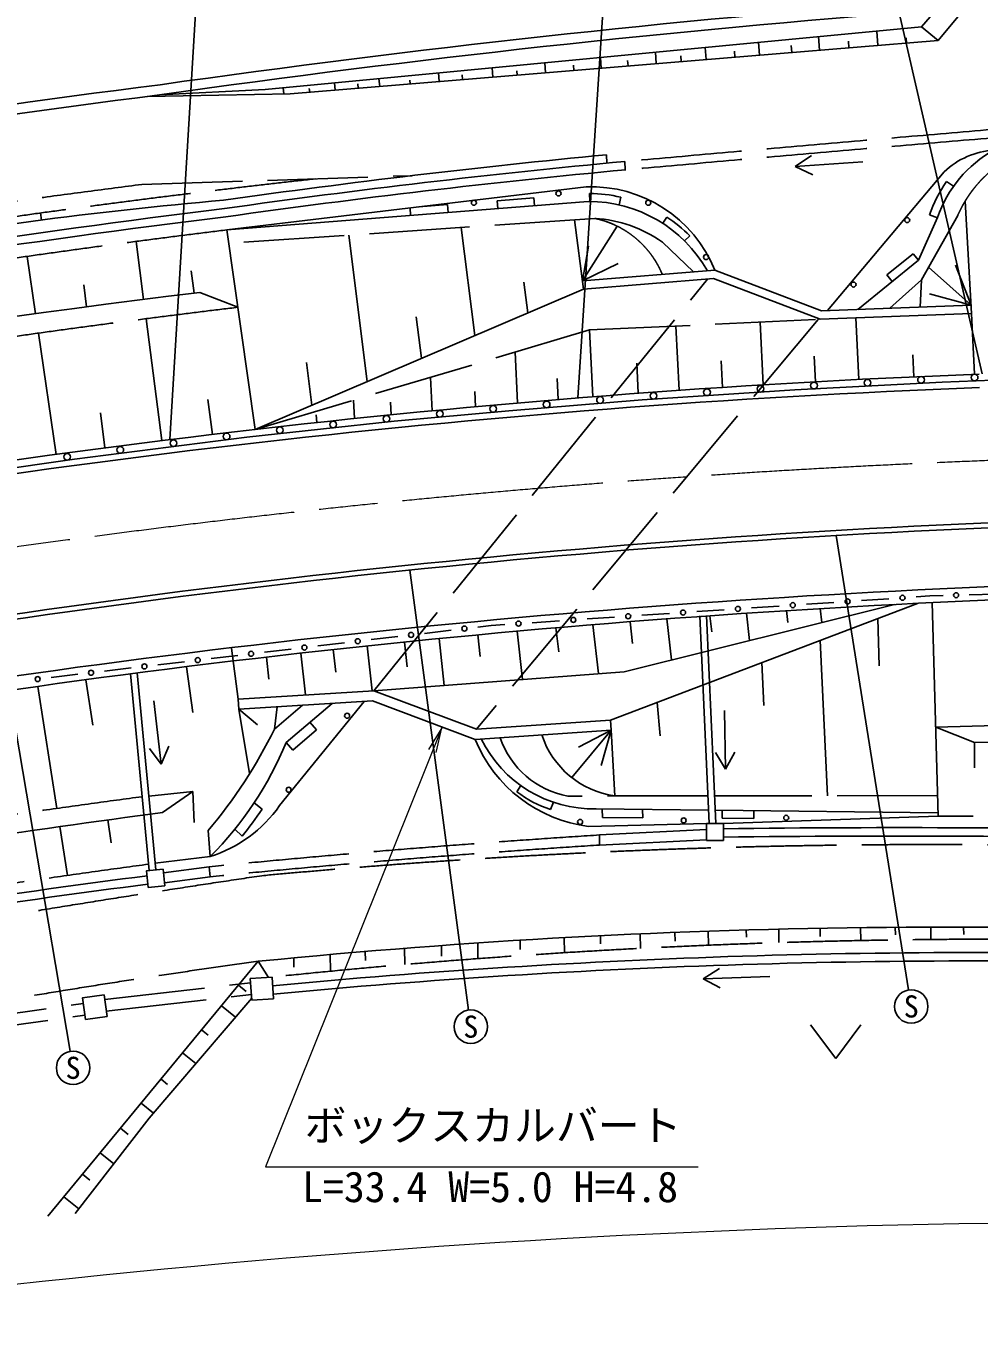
# Model space of a CAD drawing. Units: millimetres, scale not verified. Extents: x 40000 to 680000, y 20000 to 380000.
# Drawn here: x 170139 to 227033, y 243522 to 320992 of the extents above; entities that cross this region are included whole.
import ezdxf
from ezdxf.enums import TextEntityAlignment as Align

# ---------------------------------------------------------------- set-up
doc = ezdxf.new("R2010")
doc.units = ezdxf.units.MM
doc.header["$LTSCALE"] = 1000
doc.linetypes.add('CHAIN', pattern=[18.5, 12, -1.5, 3.5, -1.5])
doc.linetypes.add('DASHED', pattern=[7.5, 6, -1.5])
for name, color, linetype, lineweight in [('M-BGD', 7, 'Continuous', 25), ('M-BGD-EXST', 7, 'Continuous', 25), ('M-BMK', 2, 'CHAIN', 13), ('M-STR-HTXT', 7, 'Continuous', 13), ('M-STR-STRC', 7, 'Continuous', 25)]:
    doc.layers.add(name, color=color, linetype=linetype, lineweight=lineweight)
doc.styles.add('ＭＳ ゴシック', font='')
doc.styles.get('ＭＳ ゴシック').set_extended_font_data('MS Gothic')

# ---------------------------------------------------------------- blocks, each defined once
blk = doc.blocks.new('open_arrow')
at = {"color": 0, "linetype": 'Continuous', "lineweight": -2}
blk.add_lwpolyline([(7.5, 1.25), (0, 0), (7.5, -1.25)], dxfattribs=at)

msp = doc.modelspace()

# ---------------------------------------------------------------- linework, layer by layer
at = {"layer": 'M-BGD'}
for p, q in [((234868, 334041), (223606, 320948)), ((236100, 334010), (224590, 320125)), ((184416, 317194), (223606, 320948)), ((223606, 320948), (224590, 320125)), ((185908, 316948), (224590, 320125)), ((213875, 320016), (213937, 319250)), ((217448, 320358), (217513, 319544)), ((219236, 320075), (219267, 319688)), ((220923, 320691), (220993, 319829)), ((222686, 320291), (222711, 319971)), ((207710, 319425), (207765, 318743)), ((209227, 319213), (209255, 318866)), ((210680, 319710), (210738, 318987)), ((212430, 319490), (212459, 319129)), ((215818, 319829), (215852, 319407)), ((197971, 318492), (198015, 317942)), ((201103, 318792), (201151, 318200)), ((202821, 318658), (202847, 318339)), ((204434, 319111), (204485, 318474)), ((206055, 318936), (206081, 318605)), ((191213, 317845), (191261, 317388)), ((193048, 317755), (193071, 317536)), ((194773, 318186), (194814, 317680)), ((196169, 318073), (196191, 317793)), ((199433, 318320), (199454, 318061)), ((185908, 316948), (177397, 316787)), ((178105, 316876), (184416, 317194)), ((185499, 317297), (185536, 316941)), ((187053, 317262), (187076, 317044)), ((188550, 317590), (188594, 317169)), ((189948, 317529), (189974, 317282)), ((204801, 313304), (204821, 312804)), ((205896, 312906), (205916, 312405)), ((217977, 304001), (224944, 312294)), ((225095, 311704), (225511, 311427)), ((182132, 308823), (203579, 311384)), ((198265, 310560), (200452, 310732)), ((200452, 310732), (200488, 310269)), ((203784, 310994), (203796, 310522)), ((205645, 310773), (205545, 310315)), ((182132, 308823), (203702, 310522)), ((193067, 310129), (193101, 309687)), ((193587, 310191), (195309, 310327)), ((195346, 309864), (195309, 310327)), ((198265, 310560), (198302, 310097)), ((226583, 303838), (226197, 310526)), ((171006, 309830), (171072, 309410)), ((203423, 305289), (202888, 309423)), ((208398, 309589), (208148, 309214)), ((224556, 309561), (223409, 307014)), ((224083, 309723), (224551, 309545)), ((182132, 308823), (183817, 296912)), ((189406, 308505), (190504, 299769)), ((196119, 308962), (196929, 302514)), ((203359, 305785), (205434, 309043)), ((209759, 308469), (209454, 308164)), ((176708, 308132), (177158, 304672)), ((203359, 305785), (203727, 307844)), ((208129, 308088), (209980, 306318)), ((170207, 307242), (170708, 303817)), ((203359, 305785), (205498, 306807)), ((223409, 307014), (219802, 304073)), ((223093, 307402), (221534, 306131)), ((223409, 307014), (223093, 307402)), ((180006, 306380), (180179, 305049)), ((203359, 305785), (211255, 306420)), ((211255, 306420), (217625, 303988)), ((221850, 305743), (221534, 306131)), ((226554, 304337), (224016, 306592)), ((225623, 306715), (226554, 304337)), ((173585, 305548), (173756, 304230)), ((183817, 296912), (203423, 305289)), ((199860, 305707), (200091, 303865)), ((203423, 305289), (211183, 305913)), ((211183, 305913), (217542, 303484)), ((223594, 305845), (221699, 304147)), ((182785, 304202), (180514, 305090)), ((226554, 304337), (224071, 305011)), ((217542, 303484), (226583, 303838)), ((217625, 303988), (226554, 304337)), ((226583, 303838), (226766, 300204)), ((177308, 303521), (178254, 296246)), ((193439, 303629), (193749, 301156)), ((208928, 303085), (209122, 299247)), ((213965, 303318), (214154, 299576)), ((219670, 303567), (219856, 299894)), ((170878, 302659), (171937, 295423)), ((203787, 302847), (203988, 298865)), ((199336, 301524), (199489, 298492)), ((223072, 301374), (223139, 300052)), ((186879, 300903), (187199, 298357)), ((206595, 300861), (206686, 299071)), ((211646, 301005), (211726, 299422)), ((217200, 301292), (217277, 299757)), ((194278, 300021), (194378, 298025)), ((201852, 299947), (201916, 298698)), ((196925, 299177), (196971, 298268)), ((181005, 298697), (181276, 296615)), ((189691, 298658), (189747, 297561)), ((191905, 298531), (191942, 297786)), ((174580, 297897), (174851, 295811)), ((187470, 297791), (187494, 297322)), ((221645, 286810), (220008, 286700)), ((224102, 286975), (223283, 286920)), ((224883, 286997), (224102, 286975)), ((228007, 287084), (226445, 287040)), ((205039, 279558), (223350, 286532)), ((205844, 282454), (221980, 286463)), ((208546, 285929), (206909, 285819)), ((211821, 286149), (210184, 286039)), ((213151, 285942), (213334, 284315)), ((215096, 286370), (213458, 286259)), ((215541, 286097), (215620, 285396)), ((218371, 286590), (216733, 286480)), ((217547, 286218), (217641, 285385)), ((224241, 286575), (224590, 273841)), ((197903, 285213), (197107, 285119)), ((198722, 285268), (197903, 285213)), ((201997, 285489), (200359, 285378)), ((205271, 285709), (203634, 285599)), ((203980, 285260), (204308, 282338)), ((206200, 285438), (206346, 284144)), ((208403, 285607), (208678, 283158)), ((210372, 285793), (210925, 273386)), ((210771, 285811), (211325, 273386)), ((210968, 285793), (211076, 284839)), ((221066, 282804), (220985, 285631)), ((192331, 284555), (190739, 284367)), ((195515, 284931), (193923, 284743)), ((194799, 284431), (195113, 281640)), ((197112, 284654), (197258, 283355)), ((199453, 284869), (199776, 281994)), ((201779, 285074), (201941, 283634)), ((217981, 275054), (217554, 284325)), ((182810, 280812), (182417, 283859)), ((185963, 283803), (184371, 283615)), ((186544, 283562), (186825, 281064)), ((189147, 284179), (187555, 283991)), ((188481, 283776), (188633, 282428)), ((190514, 283995), (190815, 281315)), ((192733, 284225), (192899, 282753)), ((179595, 283051), (178003, 282863)), ((182779, 283427), (181187, 283239)), ((184497, 283328), (184645, 282011)), ((214180, 280440), (214057, 282993)), ((173227, 282298), (171635, 282110)), ((176411, 282675), (174819, 282486)), ((176375, 282328), (177495, 270590)), ((176771, 282379), (177893, 270625)), ((179725, 282754), (180096, 280028)), ((190913, 281321), (205844, 282454)), ((170839, 281580), (171983, 274296)), ((173705, 281974), (174132, 279256)), ((182810, 280812), (190913, 281321)), ((197043, 279021), (190913, 281321)), ((182810, 280812), (182848, 280213)), ((182848, 280213), (190823, 280714)), ((184974, 279031), (186647, 280452)), ((185281, 274459), (190322, 280683)), ((185678, 278237), (188418, 280563)), ((196954, 278413), (190823, 280714)), ((207990, 278631), (207820, 280617)), ((182848, 280213), (183490, 276369)), ((182848, 280213), (183967, 279277)), ((184974, 279031), (185132, 280357)), ((186066, 277780), (187479, 278979)), ((187091, 279437), (187479, 278979)), ((205079, 278959), (196954, 278413)), ((205039, 279558), (197043, 279021)), ((205079, 278959), (202722, 276133)), ((205079, 278959), (203126, 277955)), ((205079, 278959), (204472, 276846)), ((205039, 279558), (205079, 278959)), ((205079, 278959), (205283, 275038)), ((226757, 278222), (224445, 279146)), ((185678, 278237), (186066, 277780)), ((226757, 278222), (249794, 278766)), ((226757, 278222), (226757, 276710)), ((180108, 275308), (178281, 274044)), ((180108, 275308), (180177, 273453)), ((199440, 275291), (199680, 275658)), ((183764, 274634), (184231, 274253)), ((201460, 274233), (201629, 274659)), ((204181, 274262), (210889, 274187)), ((204528, 274258), (204559, 273755)), ((175019, 273608), (175232, 272250)), ((178281, 274044), (177576, 273953)), ((204559, 273755), (206953, 273728)), ((206941, 274231), (206953, 273728)), ((211290, 274182), (224585, 274034)), ((211689, 274178), (211689, 273714)), ((211689, 273714), (213595, 273692)), ((224590, 273841), (211770, 273386)), ((213586, 274157), (213595, 273692)), ((172154, 273210), (172611, 270297)), ((181010, 272967), (181133, 271420)), ((182606, 273056), (183044, 272643)), ((210770, 273386), (203729, 273215)), ((204376, 272710), (210770, 273029)), ((204376, 272710), (204383, 272109)), ((211770, 273386), (211770, 272386)), ((204383, 272109), (210770, 272428)), ((211770, 272386), (210770, 272386)), ((178336, 270664), (178423, 269668)), ((181083, 270815), (178354, 270453)), ((181083, 270815), (181141, 270218)), ((178423, 269668), (177427, 269580)), ((181141, 270218), (178407, 269855)), ((202266, 266582), (202282, 265684)), ((204430, 266696), (204438, 266209)), ((206812, 266808), (206827, 265943)), ((208881, 266894), (208890, 266364)), ((210860, 266967), (210874, 266131)), ((213138, 267039), (213145, 266606)), ((215072, 267090), (215085, 266285)), ((217547, 267143), (217555, 266647)), ((219961, 267180), (219974, 266411)), ((222030, 267201), (222038, 266740)), ((224145, 267211), (224158, 266473)), ((226111, 267211), (226118, 266761)), ((190395, 265756), (190404, 265220)), ((192745, 265947), (192761, 264982)), ((194937, 266113), (194948, 265467)), ((197104, 266265), (197120, 265331)), ((199637, 266429), (199647, 265869)), ((184003, 265170), (171452, 249961)), ((184003, 265170), (184614, 264213)), ((186128, 265376), (186138, 264818)), ((188295, 265575), (188312, 264578)), ((184829, 264228), (184919, 262931)), ((182822, 263739), (183294, 263360)), ((174800, 263162), (174981, 261875)), ((184919, 262931), (183623, 262841)), ((174981, 261875), (173694, 261694)), ((181814, 262518), (182656, 261842)), ((180621, 261072), (181006, 260763)), ((179493, 259706), (180284, 259071)), ((178203, 258142), (178595, 257827)), ((177011, 256697), (177747, 256107)), ((175778, 255204), (176246, 254828)), ((174565, 253733), (175375, 253082)), ((173516, 252463), (173958, 252108)), ((172406, 251117), (173295, 250403))]:
    msp.add_line(p, q, dxfattribs=at)
at = {"layer": 'M-BGD', "linetype": 'DASHED'}
for p, q in [((177064, 311532), (193185, 312057)), ((204106, 309506), (182245, 308018)), ((223594, 305845), (225758, 309678)), ((190913, 281321), (210822, 305884)), ((223594, 305845), (223528, 304219)), ((217421, 303479), (197043, 279021)), ((203787, 302847), (217542, 303484)), ((183817, 296912), (203787, 302847)), ((224445, 279146), (249775, 279793)), ((180108, 275308), (177474, 275020)), ((210851, 275045), (202496, 275034)), ((224557, 275063), (211251, 275046)), ((234173, 273841), (224590, 273841)), ((181133, 271420), (177856, 271020)), ((174840, 262883), (183550, 263880)), ((165408, 261493), (173559, 262653)), ((174937, 262190), (183599, 263181)), ((165505, 260800), (173657, 261960))]:
    msp.add_line(p, q, dxfattribs=at)
at = {"layer": 'M-BGD'}
for points in [[(257644, 300367), (240323, 300278), (232942, 300059), (224833, 299739), (216033, 299267), (206930, 298677), (198973, 298019), (192113, 297396), (183332, 296452), (173033, 295137), (162616, 293637), (146415, 290923), (130451, 287821), (116022, 284635), (101154, 280977), (86169, 276898), (65863, 270703)], [(210770, 272386), (210770, 273386), (211770, 273386)], [(177427, 269580), (177340, 270577), (178336, 270664)], [(183623, 262841), (183532, 264138), (184829, 264228)], [(183614, 262961), (177496, 255814), (173080, 250126)], [(173694, 261694), (173513, 262982), (174800, 263162)]]:
    msp.add_lwpolyline(points, dxfattribs=at)
for centre, radius in [((201928, 310998), 150), ((196877, 310444), 150), ((207287, 310444), 150), ((222743, 309405), 150), ((210736, 307200), 150), ((219538, 305559), 150), ((220376, 299700), 200), ((223571, 299871), 200), ((226768, 300015), 200), ((207600, 298921), 200), ((210793, 299128), 200), ((213987, 299335), 200), ((217181, 299529), 200), ((198032, 298135), 200), ((201221, 298406), 200), ((204410, 298669), 200), ((191659, 297548), 200), ((194845, 297845), 200), ((185296, 296864), 200), ((188478, 297206), 200), ((178943, 296093), 200), ((182117, 296498), 200), ((172595, 295276), 200), ((175769, 295688), 200), ((219189, 286645), 150), ((222464, 286865), 150), ((225664, 287019), 150), ((206090, 285764), 150), ((209365, 285984), 150), ((212640, 286204), 150), ((215915, 286425), 150), ((196311, 285025), 150), ((199541, 285323), 150), ((202815, 285544), 150), ((189943, 284273), 150), ((193127, 284649), 150), ((183575, 283521), 150), ((186759, 283897), 150), ((177207, 282769), 150), ((180391, 283145), 150), ((170839, 282016), 150), ((174023, 282392), 150), ((189312, 279825), 150), ((185822, 275411), 150), ((203219, 273487), 150), ((209401, 273580), 150), ((215522, 273734), 150)]:
    msp.add_circle(centre, radius, dxfattribs=at)
for centre, radius, start, end in [((280157, -401726), 726410, 94.43658, 98.07183), ((280360, -403895), 727988, 94.4393, 98.07463), ((247876, -239855), 561685, 97.12997, 101.47506), ((247876, -239855), 561085, 97.14317, 101.47878), ((253684, -196891), 512532, 95.47295, 98.04725), ((231469, 307200), 7306, 118.97405, 161.13816), ((228281, 308696), 4907, 94.09606, 132.84682), ((253684, -196891), 512032, 95.35523, 98.04776), ((253684, -196891), 511532, 95.35523, 98.04827), ((231469, 307200), 7806, 144.75185, 161.13816), ((203900, 303464), 7927, 21.89935, 92.32143), ((203722, 302516), 8478, 76.8856, 89.57798), ((258003, -308217), 622969, 97.00759, 100.30547), ((205389, 44927), 266700, 95.04526, 100.01595), ((203718, 302366), 8156, 29.52157, 90.10966), ((258003, -308217), 622469, 97.00717, 100.30367), ((203639, 301763), 7756, 54.62413, 86.5445), ((203722, 302516), 8478, 44.59636, 56.53046), ((255239, -309222), 618840, 96.93541, 108.08271), ((248853, -269817), 570449, 92.1922, 101.14827), ((248853, -269817), 569649, 92.19168, 101.14838), ((252273, -283976), 575847, 91.04073, 99.53468), ((252273, -283976), 575547, 91.04078, 99.53475), ((252102, -299270), 587307, 90.99277, 99.27193), ((252102, -299270), 586507, 90.99267, 99.27191), ((158167, 292225), 29878, 319.86822, 333.79508), ((166392, 286171), 20854, 314.98275, 337.63986), ((204806, 281632), 8486, 202.29225, 262.71166), ((204041, 281765), 7504, 206.32299, 271.06626), ((203413, 280194), 5241, 198.70592, 259.92044), ((206048, 280369), 5385, 198.26962, 261.83948), ((203415, 280421), 6490, 232.23691, 252.47114), ((178715, 279070), 8023, 287.54376, 324.92265), ((166392, 286171), 21454, 320.9111, 326.25556), ((267354, -401270), 681165, 97.57366, 99.66572), ((222211, -549830), 822978, 88.69234, 90.72693), ((222211, -549830), 822478, 88.69054, 90.72738), ((253083, -315512), 590659, 97.36504, 99.66269), ((253083, -315512), 590159, 97.36704, 99.6624), ((225149, -148269), 415481, 85.32254, 95.6835), ((226902, -180599), 446294, 88.18598, 95.40474), ((226902, -180599), 445794, 88.18394, 95.40632)]:
    msp.add_arc(centre, radius, start, end, dxfattribs=at)
at = {"layer": 'M-BGD', "linetype": 'DASHED'}
for centre, radius, start, end in [((576856, -3821197), 4150712, 94.82393, 95.12752), ((576856, -3821197), 4150212, 94.82439, 95.12752), ((232554, 306697), 7421, 127.86464, 156.31663), ((252926, -282031), 597503, 96.29596, 107.67537), ((253147, -290458), 606779, 97.20322, 107.06035), ((202932, 304005), 5625, 22.62503, 77.95029), ((259410, -319928), 633482, 97.00697, 108.14016), ((258059, -323438), 632138, 96.83888, 107.92599), ((267354, -401270), 682265, 97.60386, 99.66562), ((247644, -403166), 677260, 93.66292, 95.64014), ((247644, -403166), 676660, 93.66564, 95.64026), ((224102, -156570), 428708, 87.73776, 95.33687), ((258922, -336924), 613325, 97.63266, 99.89875), ((314248, -608508), 888353, 98.41615, 100.96842), ((228248, -150846), 417339, 85.76734, 95.97179), ((246976, -193665), 463136, 97.81481, 100.06288)]:
    msp.add_arc(centre, radius, start, end, dxfattribs=at)
at = {"layer": 'M-BGD-EXST'}
for p, q in [((216064, 312611), (217022, 313256)), ((220098, 312889), (216064, 312611)), ((216064, 312611), (217101, 312104)), ((222828, 263464), (218511, 290580)), ((196562, 262262), (193061, 288517)), ((172785, 259799), (168421, 285430)), ((177777, 280717), (178210, 276945)), ((211828, 280138), (211889, 276635)), ((178210, 276945), (177523, 277873)), ((178210, 276945), (178670, 278005)), ((211889, 276635), (211295, 277625)), ((211889, 276635), (212449, 277645)), ((210560, 264121), (211539, 264732)), ((214548, 264260), (210560, 264121)), ((210560, 264121), (211580, 263578)), ((216980, 261375), (218480, 259375)), ((218480, 259375), (219980, 261375))]:
    msp.add_line(p, q, dxfattribs=at)
for centre in [(222985, 262476), (196694, 261271), (172953, 258813)]:
    msp.add_circle(centre, 1000, dxfattribs=at)
at = {"layer": 'M-BMK'}
msp.add_arc((250161, -288015), 583504, 90.84749, 98.27309, dxfattribs=at)
at = {"layer": 'M-STR-HTXT'}
msp.add_lwpolyline([(194963, 279109), (184444, 252903), (210273, 252903)], dxfattribs=at)
for centre, radius, start, end in [((244282, -256683), 596471, 88.64304, 108.23136), ((237451, -370579), 620188, 83.11984, 104.77015)]:
    msp.add_arc(centre, radius, start, end, dxfattribs=at)
at = {"layer": 'M-STR-STRC'}
for p, q in [((227226, 300224), (221213, 326373)), ((203084, 298793), (204817, 325441)), ((178719, 296304), (180299, 322412))]:
    msp.add_line(p, q, dxfattribs=at)

# ---------------------------------------------------------------- block references
at = {"layer": 'M-STR-HTXT', "xscale": 200, "yscale": 200, "rotation": 248.1}
msp.add_blockref('open_arrow', (194963, 279109), dxfattribs=at)

# ---------------------------------------------------------------- texts
at = {"layer": 'M-BGD-EXST', "style": 'ＭＳ ゴシック'}
for p in [(222985, 262476), (196694, 261271), (172953, 258813)]:
    msp.add_text('S', height=1320, dxfattribs=at).set_placement(p, align=Align.MIDDLE_CENTER)
at = {"layer": 'M-STR-HTXT', "style": 'ＭＳ ゴシック'}
msp.add_text('ボックスカルバート', height=1833, dxfattribs=at).set_placement((186773, 253903), align=Align.BOTTOM_LEFT)
msp.add_text('L=33.4 W=5.0 H=4.8', height=1833, dxfattribs=at).set_placement((186622, 252629), align=Align.TOP_LEFT)

doc.saveas('drawing.dxf')
